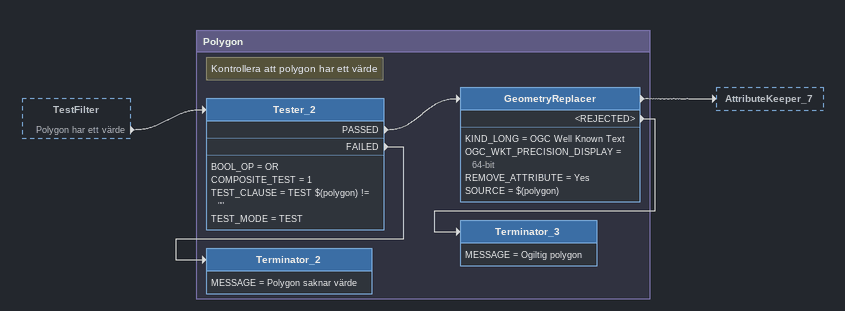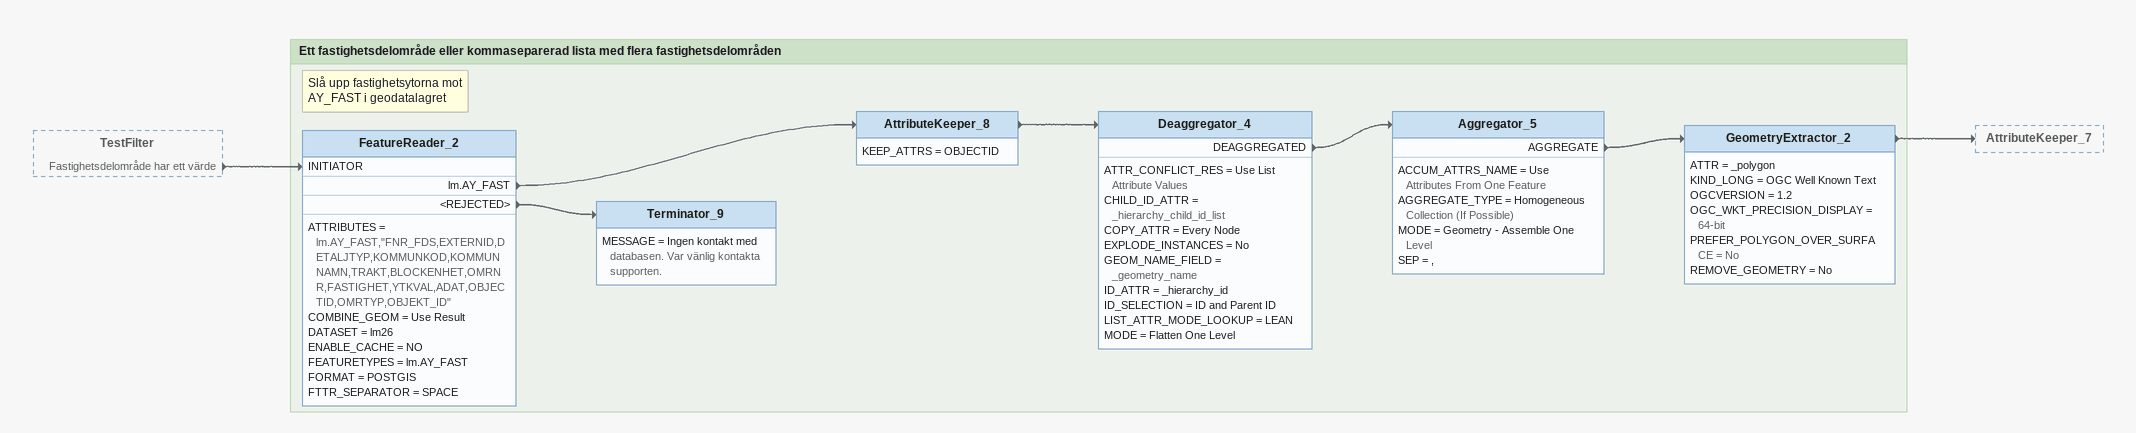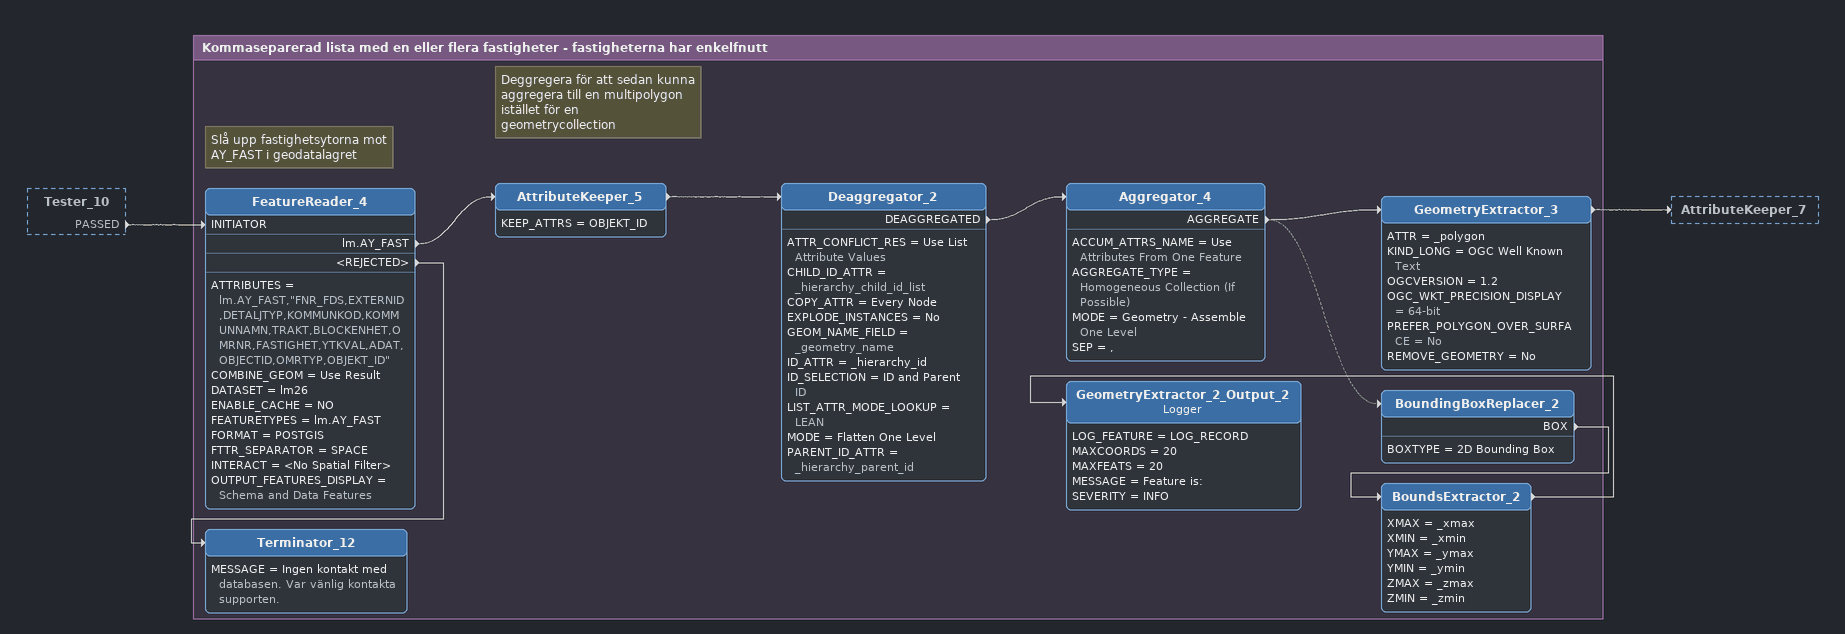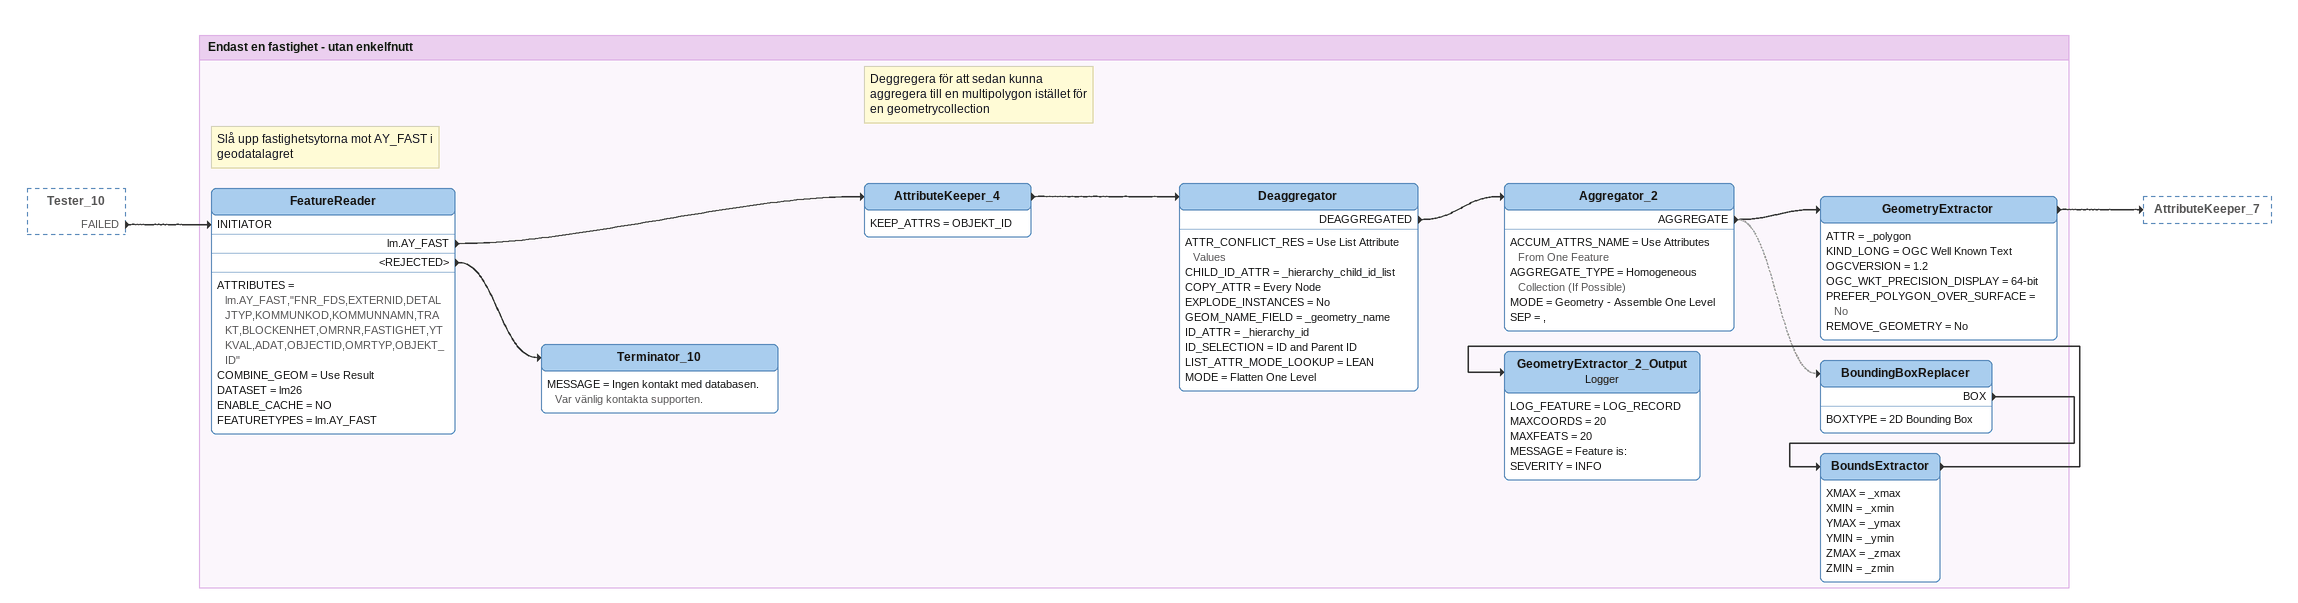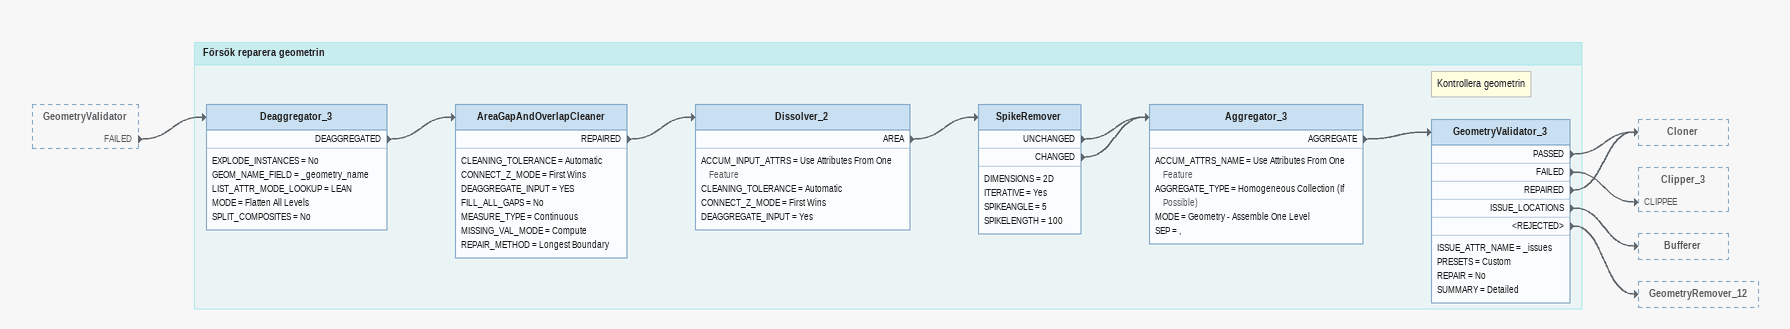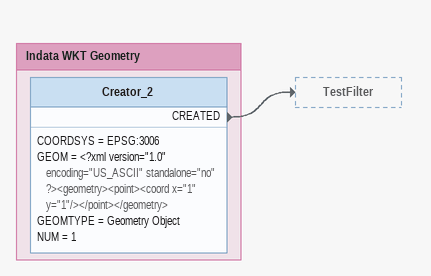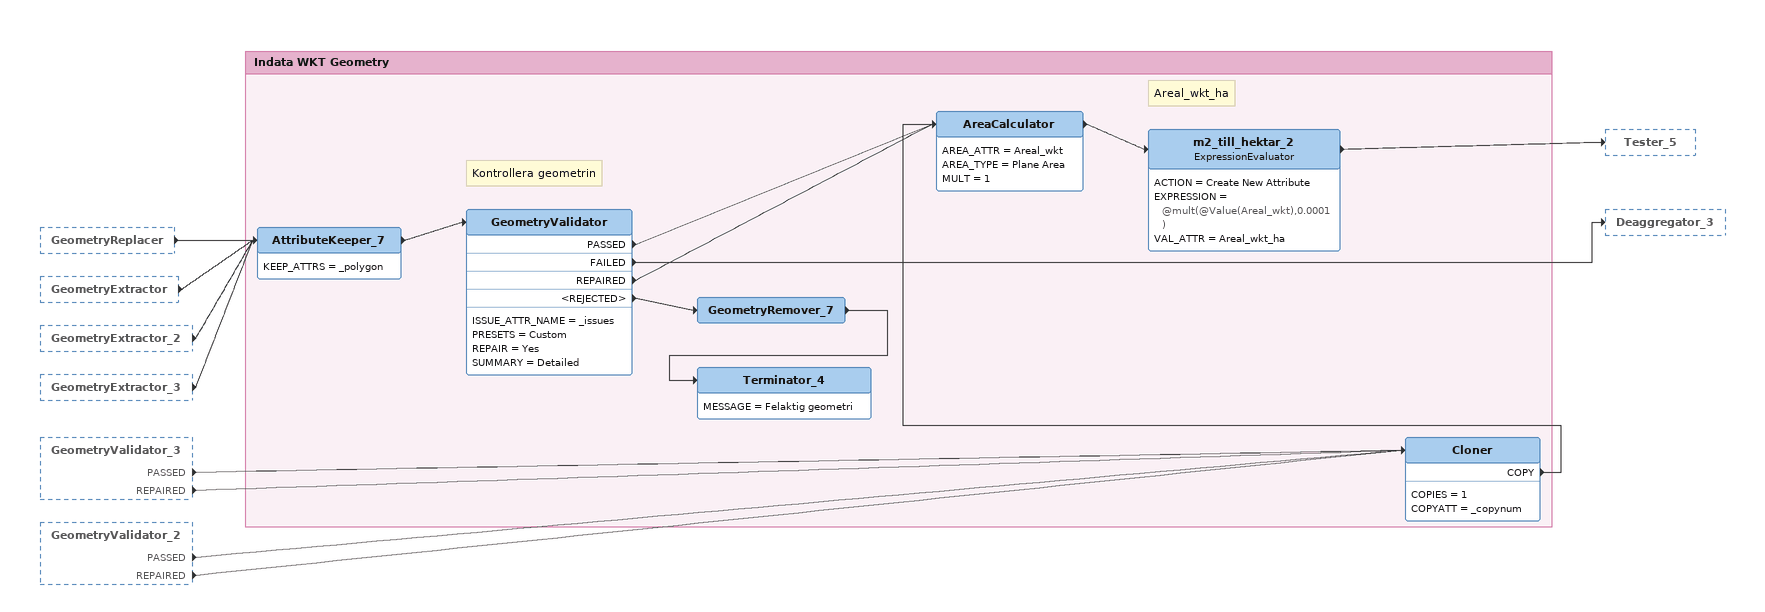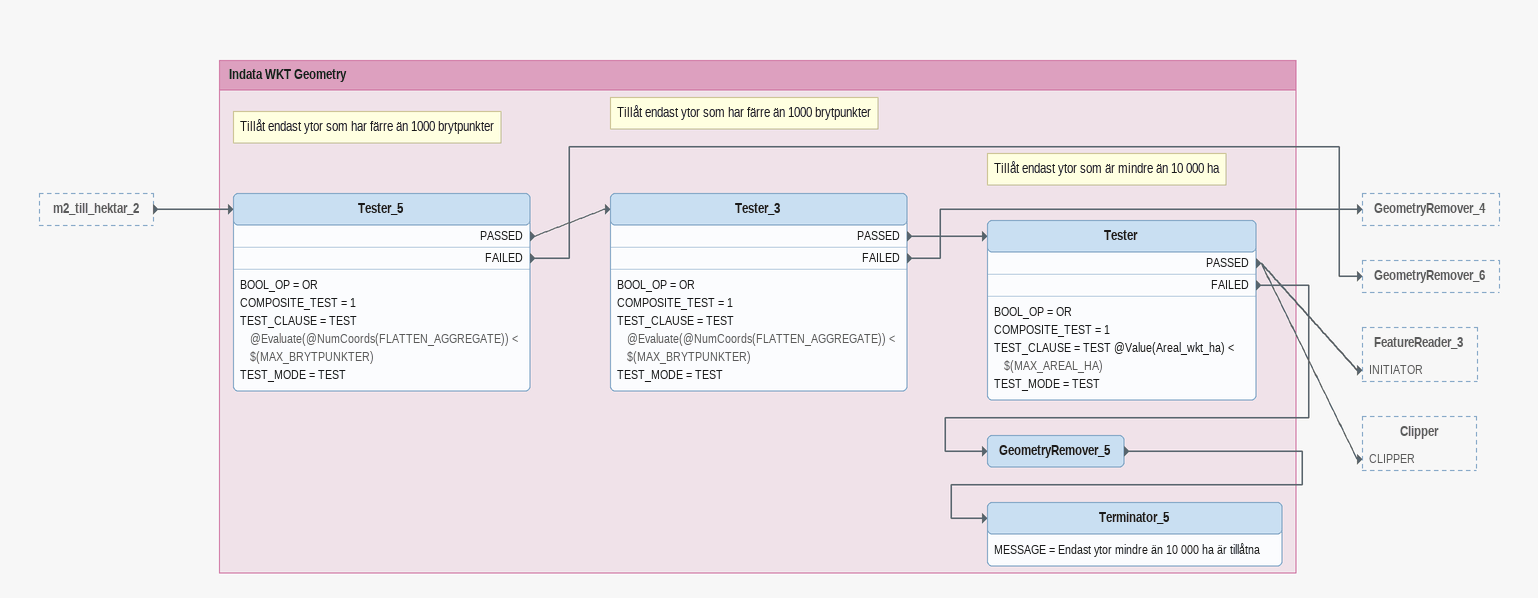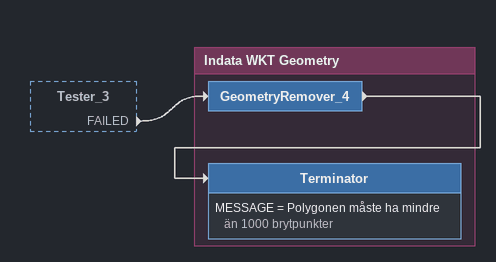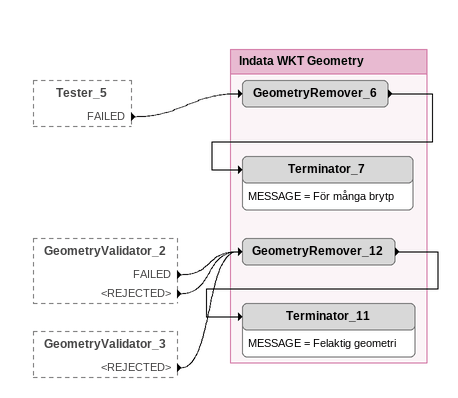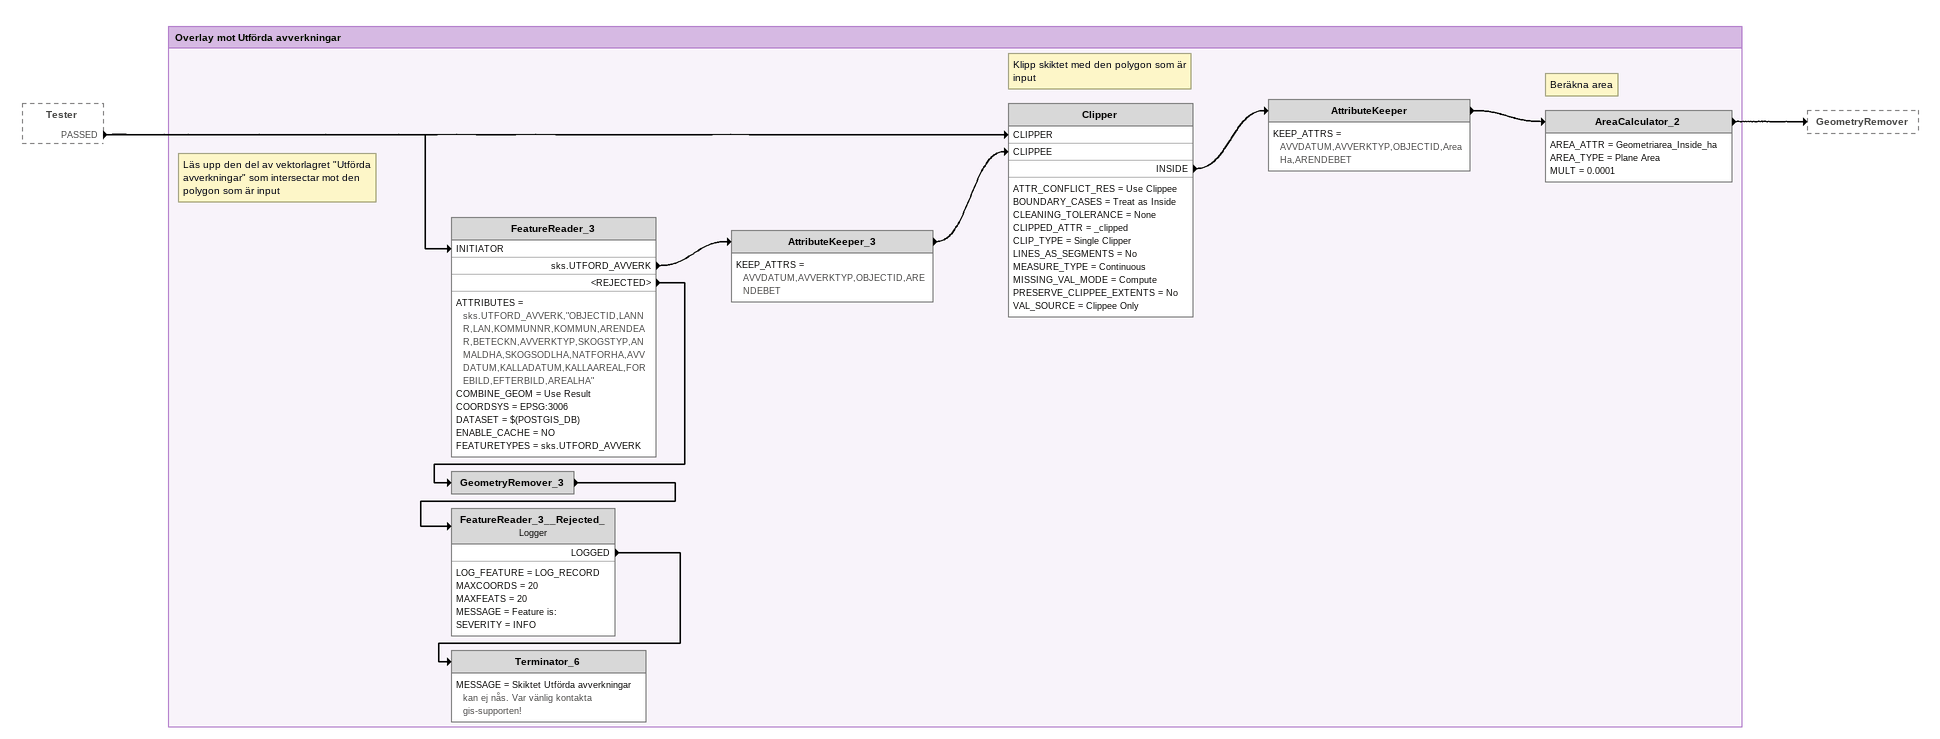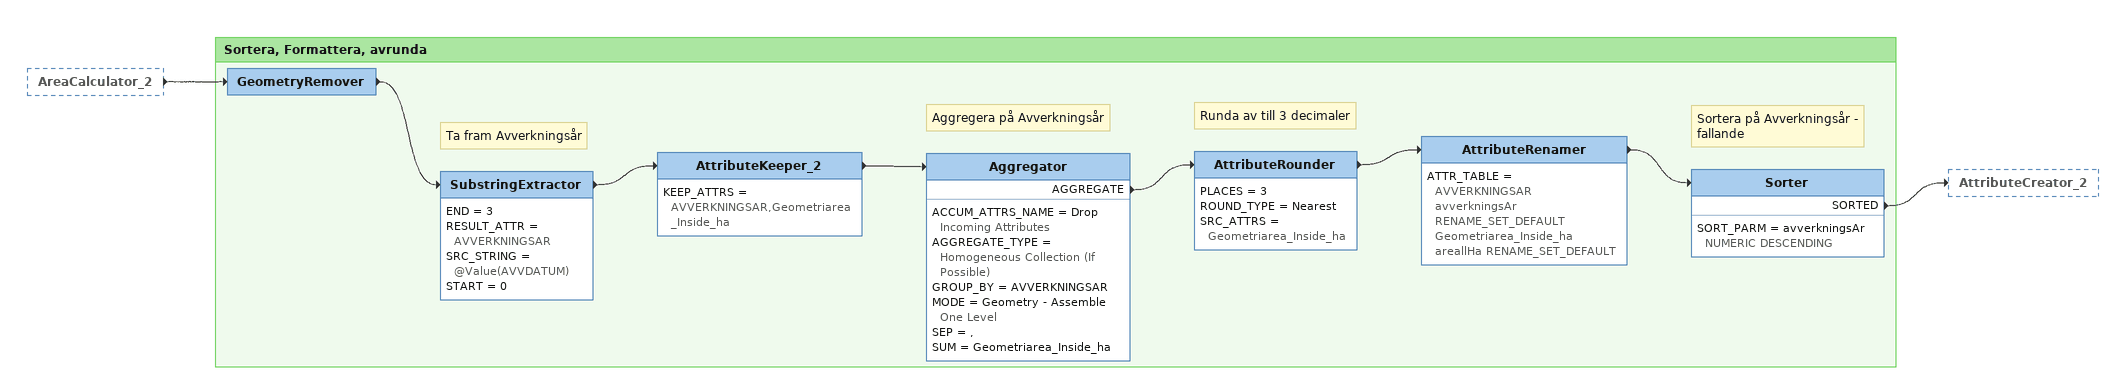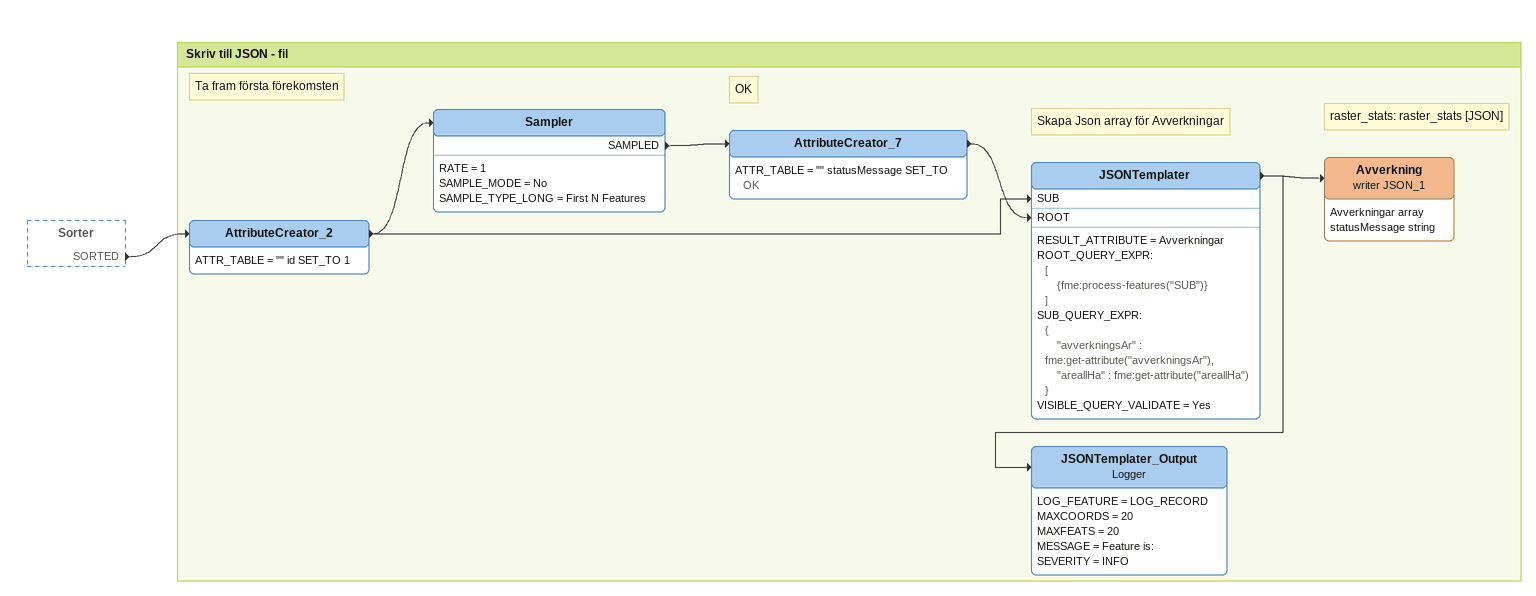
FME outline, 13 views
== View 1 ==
TestFilter [outside]
    Polygon har ett värde -> Tester_2

Bookmark: Polygon
Note: Kontrollera att polygon har ett värde
Tester_2
    BOOL_OP = OR
    COMPOSITE_TEST = 1
    TEST_CLAUSE = TEST $(polygon) != ""
    TEST_MODE = TEST
    PASSED -> GeometryReplacer
    FAILED -> Terminator_2
GeometryReplacer
    KIND_LONG = OGC Well Known Text
    OGC_WKT_PRECISION_DISPLAY = 64-bit
    REMOVE_ATTRIBUTE = Yes
    SOURCE = $(polygon)
    -> AttributeKeeper_7
    <REJECTED> -> Terminator_3
Terminator_3
    MESSAGE = Ogiltig polygon
Terminator_2
    MESSAGE = Polygon saknar värde

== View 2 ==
TestFilter [outside]
    Fastighetsdelområde har ett värde -> FeatureReader_2 [INITIATOR]

Bookmark: Ett fastighetsdelområde eller kommaseparerad lista med flera fastighetsdelområden
Note: Slå upp fastighetsytorna mot AY_FAST i geodatalagret
FeatureReader_2
    ATTRIBUTES = lm.AY_FAST,"FNR_FDS,EXTERNID,DETALJTYP,KOMMUNKOD,KOMMUNNAMN,TRAKT,BLOCKENHET,OMRNR,FASTIGHET,YTKVAL,ADAT,OBJECTID,OMRTYP,OBJEKT_ID"
    COMBINE_GEOM = Use Result
    DATASET = lm26
    ENABLE_CACHE = NO
    FEATURETYPES = lm.AY_FAST
    FORMAT = POSTGIS
    FTTR_SEPARATOR = SPACE
    lm.AY_FAST -> AttributeKeeper_8
    <REJECTED> -> Terminator_9
AttributeKeeper_8
    KEEP_ATTRS = OBJECTID
    -> Deaggregator_4
Deaggregator_4
    ATTR_CONFLICT_RES = Use List Attribute Values
    CHILD_ID_ATTR = _hierarchy_child_id_list
    COPY_ATTR = Every Node
    EXPLODE_INSTANCES = No
    GEOM_NAME_FIELD = _geometry_name
    ID_ATTR = _hierarchy_id
    ID_SELECTION = ID and Parent ID
    LIST_ATTR_MODE_LOOKUP = LEAN
    MODE = Flatten One Level
    DEAGGREGATED -> Aggregator_5
Aggregator_5
    ACCUM_ATTRS_NAME = Use Attributes From One Feature
    AGGREGATE_TYPE = Homogeneous Collection (If Possible)
    MODE = Geometry - Assemble One Level
    SEP = ,
    AGGREGATE -> GeometryExtractor_2
GeometryExtractor_2
    ATTR = _polygon
    KIND_LONG = OGC Well Known Text
    OGCVERSION = 1.2
    OGC_WKT_PRECISION_DISPLAY = 64-bit
    PREFER_POLYGON_OVER_SURFACE = No
    REMOVE_GEOMETRY = No
    -> AttributeKeeper_7
Terminator_9
    MESSAGE = Ingen kontakt med databasen. Var vänlig kontakta supporten.

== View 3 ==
Tester_10 [outside]
    PASSED -> FeatureReader_4 [INITIATOR]

Bookmark: Kommaseparerad lista med en eller flera fastigheter - fastigheterna har enkelfnutt
Note: Slå upp fastighetsytorna mot AY_FAST i geodatalagret
FeatureReader_4
    ATTRIBUTES = lm.AY_FAST,"FNR_FDS,EXTERNID,DETALJTYP,KOMMUNKOD,KOMMUNNAMN,TRAKT,BLOCKENHET,OMRNR,FASTIGHET,YTKVAL,ADAT,OBJECTID,OMRTYP,OBJEKT_ID"
    COMBINE_GEOM = Use Result
    DATASET = lm26
    ENABLE_CACHE = NO
    FEATURETYPES = lm.AY_FAST
    FORMAT = POSTGIS
    FTTR_SEPARATOR = SPACE
    INTERACT = <No Spatial Filter>
    OUTPUT_FEATURES_DISPLAY = Schema and Data Features
    lm.AY_FAST -> AttributeKeeper_5
    <REJECTED> -> Terminator_12
AttributeKeeper_5
    KEEP_ATTRS = OBJEKT_ID
    -> Deaggregator_2
Note: Deggregera för att sedan kunna aggregera till en multipolygon istället för en geometrycollection
Deaggregator_2
    ATTR_CONFLICT_RES = Use List Attribute Values
    CHILD_ID_ATTR = _hierarchy_child_id_list
    COPY_ATTR = Every Node
    EXPLODE_INSTANCES = No
    GEOM_NAME_FIELD = _geometry_name
    ID_ATTR = _hierarchy_id
    ID_SELECTION = ID and Parent ID
    LIST_ATTR_MODE_LOOKUP = LEAN
    MODE = Flatten One Level
    PARENT_ID_ATTR = _hierarchy_parent_id
    DEAGGREGATED -> Aggregator_4
Aggregator_4
    ACCUM_ATTRS_NAME = Use Attributes From One Feature
    AGGREGATE_TYPE = Homogeneous Collection (If Possible)
    MODE = Geometry - Assemble One Level
    SEP = ,
    AGGREGATE -> GeometryExtractor_3
    AGGREGATE -> BoundingBoxReplacer_2 [off]
GeometryExtractor_3
    ATTR = _polygon
    KIND_LONG = OGC Well Known Text
    OGCVERSION = 1.2
    OGC_WKT_PRECISION_DISPLAY = 64-bit
    PREFER_POLYGON_OVER_SURFACE = No
    REMOVE_GEOMETRY = No
    -> AttributeKeeper_7
BoundingBoxReplacer_2
    BOXTYPE = 2D Bounding Box
    BOX -> BoundsExtractor_2
BoundsExtractor_2
    XMAX = _xmax
    XMIN = _xmin
    YMAX = _ymax
    YMIN = _ymin
    ZMAX = _zmax
    ZMIN = _zmin
    -> GeometryExtractor_2_Output_2
GeometryExtractor_2_Output_2: Logger
    LOG_FEATURE = LOG_RECORD
    MAXCOORDS = 20
    MAXFEATS = 20
    MESSAGE = Feature is:
    SEVERITY = INFO
Terminator_12
    MESSAGE = Ingen kontakt med databasen. Var vänlig kontakta supporten.

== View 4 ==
Tester_10 [outside]
    FAILED -> FeatureReader [INITIATOR]

Bookmark: Endast en fastighet - utan enkelfnutt
Note: Slå upp fastighetsytorna mot AY_FAST i geodatalagret
FeatureReader
    ATTRIBUTES = lm.AY_FAST,"FNR_FDS,EXTERNID,DETALJTYP,KOMMUNKOD,KOMMUNNAMN,TRAKT,BLOCKENHET,OMRNR,FASTIGHET,YTKVAL,ADAT,OBJECTID,OMRTYP,OBJEKT_ID"
    COMBINE_GEOM = Use Result
    DATASET = lm26
    ENABLE_CACHE = NO
    FEATURETYPES = lm.AY_FAST
    lm.AY_FAST -> AttributeKeeper_4
    <REJECTED> -> Terminator_10
AttributeKeeper_4
    KEEP_ATTRS = OBJEKT_ID
    -> Deaggregator
Note: Deggregera för att sedan kunna aggregera till en multipolygon istället för en geometrycollection
Deaggregator
    ATTR_CONFLICT_RES = Use List Attribute Values
    CHILD_ID_ATTR = _hierarchy_child_id_list
    COPY_ATTR = Every Node
    EXPLODE_INSTANCES = No
    GEOM_NAME_FIELD = _geometry_name
    ID_ATTR = _hierarchy_id
    ID_SELECTION = ID and Parent ID
    LIST_ATTR_MODE_LOOKUP = LEAN
    MODE = Flatten One Level
    DEAGGREGATED -> Aggregator_2
Aggregator_2
    ACCUM_ATTRS_NAME = Use Attributes From One Feature
    AGGREGATE_TYPE = Homogeneous Collection (If Possible)
    MODE = Geometry - Assemble One Level
    SEP = ,
    AGGREGATE -> GeometryExtractor
    AGGREGATE -> BoundingBoxReplacer [off]
GeometryExtractor
    ATTR = _polygon
    KIND_LONG = OGC Well Known Text
    OGCVERSION = 1.2
    OGC_WKT_PRECISION_DISPLAY = 64-bit
    PREFER_POLYGON_OVER_SURFACE = No
    REMOVE_GEOMETRY = No
    -> AttributeKeeper_7
BoundingBoxReplacer
    BOXTYPE = 2D Bounding Box
    BOX -> BoundsExtractor
BoundsExtractor
    XMAX = _xmax
    XMIN = _xmin
    YMAX = _ymax
    YMIN = _ymin
    ZMAX = _zmax
    ZMIN = _zmin
    -> GeometryExtractor_2_Output
GeometryExtractor_2_Output: Logger
    LOG_FEATURE = LOG_RECORD
    MAXCOORDS = 20
    MAXFEATS = 20
    MESSAGE = Feature is:
    SEVERITY = INFO
Terminator_10
    MESSAGE = Ingen kontakt med databasen. Var vänlig kontakta supporten.

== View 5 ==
GeometryValidator [outside]
    FAILED -> Deaggregator_3

Bookmark: Försök reparera geometrin
Deaggregator_3
    EXPLODE_INSTANCES = No
    GEOM_NAME_FIELD = _geometry_name
    LIST_ATTR_MODE_LOOKUP = LEAN
    MODE = Flatten All Levels
    SPLIT_COMPOSITES = No
    DEAGGREGATED -> AreaGapAndOverlapCleaner
AreaGapAndOverlapCleaner
    CLEANING_TOLERANCE = Automatic
    CONNECT_Z_MODE = First Wins
    DEAGGREGATE_INPUT = YES
    FILL_ALL_GAPS = No
    MEASURE_TYPE = Continuous
    MISSING_VAL_MODE = Compute
    REPAIR_METHOD = Longest Boundary
    REPAIRED -> Dissolver_2
Dissolver_2
    ACCUM_INPUT_ATTRS = Use Attributes From One Feature
    CLEANING_TOLERANCE = Automatic
    CONNECT_Z_MODE = First Wins
    DEAGGREGATE_INPUT = Yes
    AREA -> SpikeRemover
SpikeRemover
    DIMENSIONS = 2D
    ITERATIVE = Yes
    SPIKEANGLE = 5
    SPIKELENGTH = 100
    UNCHANGED -> Aggregator_3
    CHANGED -> Aggregator_3
Aggregator_3
    ACCUM_ATTRS_NAME = Use Attributes From One Feature
    AGGREGATE_TYPE = Homogeneous Collection (If Possible)
    MODE = Geometry - Assemble One Level
    SEP = ,
    AGGREGATE -> GeometryValidator_3
Note: Kontrollera geometrin
GeometryValidator_3
    ISSUE_ATTR_NAME = _issues
    PRESETS = Custom
    REPAIR = No
    SUMMARY = Detailed
    PASSED -> Cloner
    FAILED -> Clipper_3 [CLIPPEE]
    REPAIRED -> Cloner
    ISSUE_LOCATIONS -> Bufferer
    <REJECTED> -> GeometryRemover_12

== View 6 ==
Bookmark: Indata WKT Geometry
Creator_2
    COORDSYS = EPSG:3006
    GEOM = <?xml version="1.0" encoding="US_ASCII" standalone="no" ?><geometry><point><coord x="1" y="1"/></point></geometry>
    GEOMTYPE = Geometry Object
    NUM = 1
    CREATED -> TestFilter

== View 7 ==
GeometryReplacer [outside]
    -> AttributeKeeper_7
GeometryExtractor [outside]
    -> AttributeKeeper_7
GeometryExtractor_2 [outside]
    -> AttributeKeeper_7
GeometryExtractor_3 [outside]
    -> AttributeKeeper_7
GeometryValidator_3 [outside]
    PASSED -> Cloner
    REPAIRED -> Cloner
GeometryValidator_2 [outside]
    PASSED -> Cloner
    REPAIRED -> Cloner

Bookmark: Indata WKT Geometry
AttributeKeeper_7
    KEEP_ATTRS = _polygon
    -> GeometryValidator
Note: Kontrollera geometrin
GeometryValidator
    ISSUE_ATTR_NAME = _issues
    PRESETS = Custom
    REPAIR = Yes
    SUMMARY = Detailed
    PASSED -> AreaCalculator
    FAILED -> Deaggregator_3
    REPAIRED -> AreaCalculator
    <REJECTED> -> GeometryRemover_7
GeometryRemover_7
    -> Terminator_4
Terminator_4
    MESSAGE = Felaktig geometri
Cloner
    COPIES = 1
    COPYATT = _copynum
    COPY -> AreaCalculator
AreaCalculator
    AREA_ATTR = Areal_wkt
    AREA_TYPE = Plane Area
    MULT = 1
    -> m2_till_hektar_2
Note: Areal_wkt_ha
m2_till_hektar_2: ExpressionEvaluator
    ACTION = Create New Attribute
    EXPRESSION = @mult(@Value(Areal_wkt),0.0001)
    VAL_ATTR = Areal_wkt_ha
    -> Tester_5

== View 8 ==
m2_till_hektar_2 [outside]
    -> Tester_5

Bookmark: Indata WKT Geometry
Note: Tillåt endast ytor som har färre än 1000 brytpunkter
Tester_5
    BOOL_OP = OR
    COMPOSITE_TEST = 1
    TEST_CLAUSE = TEST @Evaluate(@NumCoords(FLATTEN_AGGREGATE)) < $(MAX_BRYTPUNKTER)
    TEST_MODE = TEST
    PASSED -> Tester_3
    FAILED -> GeometryRemover_6
Note: Tillåt endast ytor som har färre än 1000 brytpunkter
Tester_3
    BOOL_OP = OR
    COMPOSITE_TEST = 1
    TEST_CLAUSE = TEST @Evaluate(@NumCoords(FLATTEN_AGGREGATE)) < $(MAX_BRYTPUNKTER)
    TEST_MODE = TEST
    PASSED -> Tester
    FAILED -> GeometryRemover_4
Note: Tillåt endast ytor som är mindre än 10 000 ha
Tester
    BOOL_OP = OR
    COMPOSITE_TEST = 1
    TEST_CLAUSE = TEST @Value(Areal_wkt_ha) < $(MAX_AREAL_HA)
    TEST_MODE = TEST
    PASSED -> FeatureReader_3 [INITIATOR]
    PASSED -> Clipper [CLIPPER]
    FAILED -> GeometryRemover_5
GeometryRemover_5
    -> Terminator_5
Terminator_5
    MESSAGE = Endast ytor mindre än 10 000 ha är tillåtna

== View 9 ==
Tester_3 [outside]
    FAILED -> GeometryRemover_4

Bookmark: Indata WKT Geometry
GeometryRemover_4
    -> Terminator
Terminator
    MESSAGE = Polygonen måste ha mindre än 1000 brytpunkter

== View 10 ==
Tester_5 [outside]
    FAILED -> GeometryRemover_6
GeometryValidator_2 [outside]
    FAILED -> GeometryRemover_12
    <REJECTED> -> GeometryRemover_12
GeometryValidator_3 [outside]
    <REJECTED> -> GeometryRemover_12

Bookmark: Indata WKT Geometry
GeometryRemover_6
    -> Terminator_7
Terminator_7
    MESSAGE = För många brytp
GeometryRemover_12
    -> Terminator_11
Terminator_11
    MESSAGE = Felaktig geometri

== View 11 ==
Tester [outside]
    PASSED -> FeatureReader_3 [INITIATOR]
    PASSED -> Clipper [CLIPPER]

Bookmark: Overlay mot Utförda avverkningar
Note: Läs upp den del av vektorlagret "Utförda avverkningar" som intersectar mot den polygon som är input
FeatureReader_3
    ATTRIBUTES = sks.UTFORD_AVVERK,"OBJECTID,LANNR,LAN,KOMMUNNR,KOMMUN,ARENDEAR,BETECKN,AVVERKTYP,SKOGSTYP,ANMALDHA,SKOGSODLHA,NATFORHA,AVVDATUM,KALLADATUM,KALLAAREAL,FOREBILD,EFTERBILD,AREALHA"
    COMBINE_GEOM = Use Result
    COORDSYS = EPSG:3006
    DATASET = $(POSTGIS_DB)
    ENABLE_CACHE = NO
    FEATURETYPES = sks.UTFORD_AVVERK
    sks.UTFORD_AVVERK -> AttributeKeeper_3
    <REJECTED> -> GeometryRemover_3
AttributeKeeper_3
    KEEP_ATTRS = AVVDATUM,AVVERKTYP,OBJECTID,ARENDEBET
    -> Clipper [CLIPPEE]
Note: Klipp skiktet med den polygon som är input
Clipper
    ATTR_CONFLICT_RES = Use Clippee
    BOUNDARY_CASES = Treat as Inside
    CLEANING_TOLERANCE = None
    CLIPPED_ATTR = _clipped
    CLIP_TYPE = Single Clipper
    LINES_AS_SEGMENTS = No
    MEASURE_TYPE = Continuous
    MISSING_VAL_MODE = Compute
    PRESERVE_CLIPPEE_EXTENTS = No
    VAL_SOURCE = Clippee Only
    INSIDE -> AttributeKeeper
AttributeKeeper
    KEEP_ATTRS = AVVDATUM,AVVERKTYP,OBJECTID,AreaHa,ARENDEBET
    -> AreaCalculator_2
Note: Beräkna area
AreaCalculator_2
    AREA_ATTR = Geometriarea_Inside_ha
    AREA_TYPE = Plane Area
    MULT = 0.0001
    -> GeometryRemover
GeometryRemover_3
    -> FeatureReader_3__Rejected_
FeatureReader_3__Rejected_: Logger
    LOG_FEATURE = LOG_RECORD
    MAXCOORDS = 20
    MAXFEATS = 20
    MESSAGE = Feature is:
    SEVERITY = INFO
    LOGGED -> Terminator_6
Terminator_6
    MESSAGE = Skiktet Utförda avverkningar kan ej nås. Var vänlig kontakta gis-supporten!

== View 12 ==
AreaCalculator_2 [outside]
    -> GeometryRemover

Bookmark: Sortera, Formattera, avrunda
GeometryRemover
    -> SubstringExtractor
Note: Ta fram Avverkningsår
SubstringExtractor
    END = 3
    RESULT_ATTR = AVVERKNINGSAR
    SRC_STRING = @Value(AVVDATUM)
    START = 0
    -> AttributeKeeper_2
AttributeKeeper_2
    KEEP_ATTRS = AVVERKNINGSAR,Geometriarea_Inside_ha
    -> Aggregator
Note: Aggregera på Avverkningsår
Aggregator
    ACCUM_ATTRS_NAME = Drop Incoming Attributes
    AGGREGATE_TYPE = Homogeneous Collection (If Possible)
    GROUP_BY = AVVERKNINGSAR
    MODE = Geometry - Assemble One Level
    SEP = ,
    SUM = Geometriarea_Inside_ha
    AGGREGATE -> AttributeRounder
Note: Runda av till 3 decimaler
AttributeRounder
    PLACES = 3
    ROUND_TYPE = Nearest
    SRC_ATTRS = Geometriarea_Inside_ha
    -> AttributeRenamer
AttributeRenamer
    ATTR_TABLE = AVVERKNINGSAR avverkningsAr RENAME_SET_DEFAULT  Geometriarea_Inside_ha areallHa RENAME_SET_DEFAULT
    -> Sorter
Note: Sortera på Avverkningsår - fallande
Sorter
    SORT_PARM = avverkningsAr NUMERIC DESCENDING
    SORTED -> AttributeCreator_2

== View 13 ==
Sorter [outside]
    SORTED -> AttributeCreator_2

Bookmark: Skriv till JSON - fil
AttributeCreator_2
    ATTR_TABLE = "" id SET_TO 1
    -> JSONTemplater [SUB]
    -> Sampler
Note: Ta fram första förekomsten
Sampler
    RATE = 1
    SAMPLE_MODE = No
    SAMPLE_TYPE_LONG = First N Features
    SAMPLED -> AttributeCreator_7
Note: OK
AttributeCreator_7
    ATTR_TABLE = "" statusMessage SET_TO OK
    -> JSONTemplater [ROOT]
Note: Skapa Json array för Avverkningar
JSONTemplater
    RESULT_ATTRIBUTE = Avverkningar
    ROOT_QUERY_EXPR:
      [
          {fme:process-features("SUB")}
      ]
    SUB_QUERY_EXPR:
      {
          "avverkningsAr" : fme:get-attribute("avverkningsAr"),
          "areallHa" : fme:get-attribute("areallHa")
      }
    VISIBLE_QUERY_VALIDATE = Yes
    -> JSONTemplater_Output
    -> Avverkning (writer JSON_1)
Note: raster_stats: raster_stats [JSON]
Avverkning (writer JSON_1)
    attributes: Avverkningar array, statusMessage string
JSONTemplater_Output: Logger
    LOG_FEATURE = LOG_RECORD
    MAXCOORDS = 20
    MAXFEATS = 20
    MESSAGE = Feature is:
    SEVERITY = INFO
